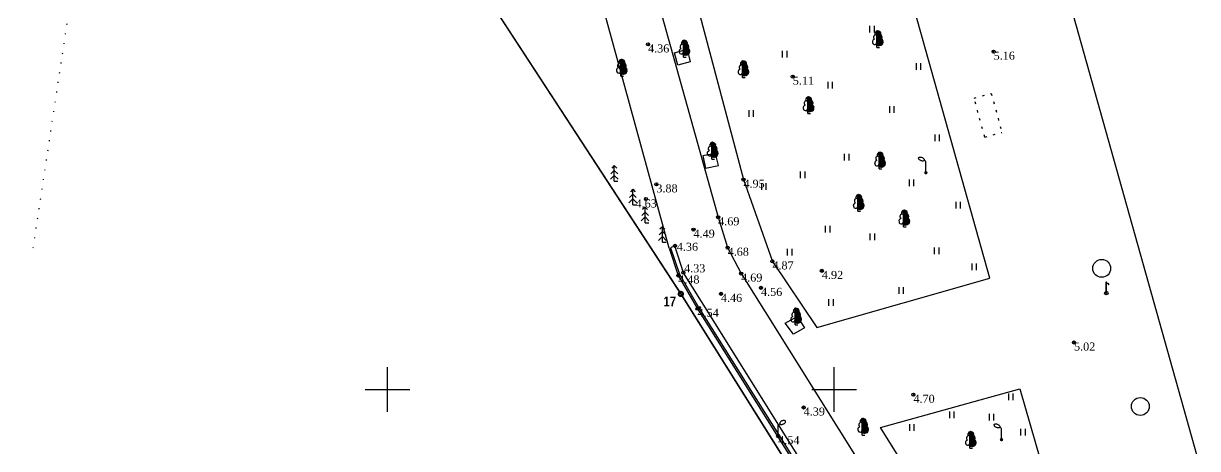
# Model space of a CAD drawing. Header units: millimetres. Extents: x 598805 to 599216, y 1190821 to 1191401.
# Drawn here: x 598909.2 to 599040.7, y 1191043.4 to 1191091 of the extents above; entities that cross this region are included whole.
import ezdxf
from ezdxf.enums import TextEntityAlignment as Align

# ---------------------------------------------------------------- set-up
doc = ezdxf.new("R2010")
doc.units = ezdxf.units.MM
doc.header["$PDMODE"] = 32
doc.header["$PDSIZE"] = 0.35
for name, pattern in [('1BANCONG_54', [0.55, 0, -0.5, 0.05]), ('CHAMCHAM', [0.48, 0.13, -0.35]), ('GACH2', [3, 2, -1])]:
    doc.linetypes.add(name, pattern=pattern)
for name, color, linetype in [('BE CHIM', 62, 'GACH2'), ('DANDUNG', 7, 'Continuous'), ('diem', 2, 'Continuous'), ('Docao', 22, 'Continuous'), ('DUONG NHUA', 221, 'Continuous'), ('GHICHU', 2, 'Continuous'), ('hl', 5, 'Continuous'), ('K_THUCVAT', 3, 'Continuous'), ('MUONG DAT', 170, 'MUONG_DAT'), ('NHA KIEN CO', 1, 'Continuous'), ('NUT', 2, 'Continuous'), ('RANH', 7, 'Continuous'), ('RANH THUC VAT', 3, 'RANH_THUC_VAT'), ('TUONG XAY', 51, 'TUONG_XAY_GACH_DA_NTL_THUAN_1')]:
    doc.layers.add(name, color=color, linetype=linetype)
doc.styles.add('TIMES', font='times.ttf')
doc.styles.add('TIMESNEWROMAN', font='times.ttf', dxfattribs={"width": 0.9})
doc.styles.add('VHELVCB', font='')
doc.styles.get('VHELVCB').set_extended_font_data('VNI-Helve-Condense', bold=True)
doc.linetypes.add('MUONG_DAT', pattern='A,0.75,[130,ltypeshp.shx,S=0.25,R=0,X=0,Y=0.25],0.75', length=1.5)
doc.linetypes.add('RANH_THUC_VAT', pattern='A,0,[133,ltypeshp.shx,S=0.1,R=0,X=-0.1,Y=0],-1.2', length=1.2)
doc.linetypes.add('TUONG_XAY_GACH_DA_NTL_THUAN_1', pattern='A,0.85,[130,ltypeshp.shx,S=0.25,R=0,X=0,Y=0.25],0.2,[130,ltypeshp.shx,S=0.25,R=0,X=0,Y=0.25],0.1,[130,ltypeshp.shx,S=0.1,R=90,X=-0.2,Y=0.5],0.85', length=2)

# ---------------------------------------------------------------- blocks, each defined once
blk = doc.blocks.new('CAY LA RONG LON')
for p, q in [((-0.64, 2.66), (-0.71, 2.57)), ((-0.44, 2.81), (-0.64, 2.66)), ((-0.43, 3.26), (-0.46, 3.16)), ((-0.46, 3.16), (-0.43, 3.03)), ((-0.26, 2.87), (-0.44, 2.81)), ((-0.38, 3.35), (-0.43, 3.26)), ((-0.43, 3.03), (-0.36, 2.94)), ((-0.28, 3.42), (-0.38, 3.35)), ((-0.36, 2.94), (-0.26, 2.87)), ((-0.15, 3.48), (-0.28, 3.42)), ((0, 3.5), (-0.15, 3.48)), ((0, 0), (0, 3.5)), ((0, 0), (0, 3.5)), ((0, 3.5), (0.15, 3.48)), ((0.15, 3.48), (0.28, 3.42)), ((0.36, 2.94), (0.26, 2.87)), ((0.26, 2.87), (0.44, 2.81)), ((0.28, 3.42), (0.38, 3.35)), ((0.43, 3.03), (0.36, 2.94)), ((0.38, 3.35), (0.43, 3.26)), ((0.43, 3.26), (0.46, 3.16)), ((0.46, 3.16), (0.43, 3.03)), ((0.44, 2.81), (0.64, 2.66)), ((0.64, 2.66), (0.71, 2.57)), ((-0.92, 1.6), (-1, 1.39)), ((-1, 1.39), (-0.99, 1.14)), ((-0.99, 1.14), (-0.92, 0.93)), ((-0.8, 1.71), (-0.92, 1.6)), ((-0.92, 0.93), (-0.79, 0.77)), ((-0.69, 1.79), (-0.8, 1.71)), ((-0.79, 0.77), (-0.59, 0.7)), ((-0.71, 2.57), (-0.77, 2.36)), ((-0.77, 2.36), (-0.77, 2.22)), ((-0.77, 2.22), (-0.68, 2)), ((-0.59, 1.84), (-0.69, 1.79)), ((-0.68, 2), (-0.59, 1.84)), ((-0.59, 0.7), (-0.36, 0.69)), ((-0.36, 0.69), (-0.18, 0.77)), ((-0.18, 0.77), (0, 0.85)), ((0.18, 0.77), (0, 0.85)), ((0, 0), (0.6, 0)), ((0.36, 0.69), (0.18, 0.77)), ((0.59, 0.7), (0.36, 0.69)), ((0.68, 2), (0.59, 1.84)), ((0.59, 1.84), (0.69, 1.79)), ((0.79, 0.77), (0.59, 0.7)), ((0.77, 2.22), (0.68, 2)), ((0.69, 1.79), (0.8, 1.71)), ((0.71, 2.57), (0.77, 2.36)), ((0.77, 2.36), (0.77, 2.22)), ((0.92, 0.93), (0.79, 0.77)), ((0.8, 1.71), (0.92, 1.6)), ((0.92, 1.6), (1, 1.39)), ((0.99, 1.14), (0.92, 0.93)), ((1, 1.39), (0.99, 1.14))]:
    blk.add_line(p, q)
at = {"color": 0}
for p, q in [((0, 3.46), (0.03, 3.5)), ((0, 3.34), (0.14, 3.48)), ((0.43, 3.03), (0, 3.46)), ((0, 3.22), (0.23, 3.44)), ((0, 3.09), (0.31, 3.4)), ((0, 2.97), (0.38, 3.35)), ((0.38, 2.96), (0, 3.34)), ((0, 2.85), (0.42, 3.27)), ((0.31, 2.91), (0, 3.22)), ((0, 2.72), (0.45, 3.17)), ((0.77, 2.32), (0, 3.09)), ((0.77, 2.2), (0, 2.97)), ((0, 2.6), (0.27, 2.87)), ((0.73, 2.12), (0, 2.85)), ((0, 2.47), (0.36, 2.84)), ((0, 2.35), (0.45, 2.8)), ((0, 2.23), (0.52, 2.75)), ((0.69, 2.03), (0, 2.72)), ((0, 2.1), (0.59, 2.7)), ((0, 1.98), (0.66, 2.64)), ((0.45, 3.14), (0.1, 3.49)), ((0.3, 2.9), (0.42, 3.02)), ((0.39, 3.32), (0.33, 3.38)), ((0.73, 2.48), (0.39, 2.82)), ((0.65, 1.95), (0, 2.6)), ((0, 1.86), (0.71, 2.56)), ((0, 1.73), (0.74, 2.47)), ((0.61, 1.87), (0, 2.47)), ((0, 1.61), (0.77, 2.38)), ((1, 1.35), (0, 2.35)), ((0, 1.48), (0.77, 2.26)), ((0.99, 1.24), (0, 2.23)), ((0.98, 1.12), (0, 2.1)), ((0, 1.36), (0.71, 2.07)), ((0.95, 1.03), (0, 1.98)), ((0.92, 0.93), (0, 1.86)), ((0, 1.24), (0.6, 1.84)), ((0, 1.11), (0.68, 1.79)), ((0, 0.99), (0.75, 1.74)), ((0.87, 0.86), (0, 1.73)), ((0, 0.87), (0.82, 1.69)), ((0.81, 0.8), (0, 1.61)), ((0.73, 0.75), (0, 1.48)), ((0.64, 0.72), (0, 1.36)), ((0.54, 0.7), (0, 1.24)), ((0.42, 0.69), (0, 1.11)), ((0.25, 0.74), (0, 0.99)), ((0.03, 0.83), (0, 0.87)), ((0.07, 0.82), (0.89, 1.63)), ((0.16, 0.78), (0.94, 1.56)), ((0.24, 0.74), (0.97, 1.47)), ((0.33, 0.7), (1, 1.37)), ((0.45, 0.69), (0.99, 1.24)), ((0.58, 0.7), (0.97, 1.1)), ((0.95, 1.53), (0.68, 1.79)), ((0.76, 0.76), (0.88, 0.88))]:
    blk.add_line(p, q, dxfattribs=at)
for p in [(0.15, 3.48), (0.26, 2.87), (0.28, 3.42), (0.36, 2.94), (0.38, 3.35), (0.43, 3.26), (0.43, 3.03), (0.44, 2.81), (0.46, 3.16), (0.64, 2.66), (0.18, 0.77), (0.36, 0.69), (0.59, 1.84), (0.59, 0.7), (0.68, 2), (0.69, 1.79), (0.71, 2.57), (0.77, 2.36), (0.77, 2.22), (0.79, 0.77), (0.8, 1.71), (0.92, 1.6), (0.92, 0.93), (0.99, 1.14), (1, 1.39)]:
    blk.add_point(p)
at = {"layer": 'NUT', "style": 'TIMESNEWROMAN', "width": 0.9}
blk.add_attdef('DK', text='', height=1.5, dxfattribs=at).set_placement((0.05, -2.63), align=Align.CENTER)
blk = doc.blocks.new('VCOTDEN')
blk.add_line((0, 0), (0, 2.43))
at = {"flags": 128}
blk.add_lwpolyline([(0, 2.43), (0.04, 2.54), (0.12, 2.65), (0.23, 2.73), (0.35, 2.77)], dxfattribs=at)
blk.add_lwpolyline([(1.62, 3.36, 0.165067), (1.53, 3.46, 0.105723), (1.32, 3.52, 0.068875), (1.1, 3.5, 0.055065), (0.83, 3.41, 0.055065), (0.58, 3.26, 0.068875), (0.43, 3.1, 0.105723), (0.34, 2.91, 0.165067), (0.35, 2.77, 0.165067), (0.45, 2.67, 0.105723), (0.65, 2.62, 0.068875), (0.88, 2.63, 0.055065), (1.15, 2.73, 0.055065), (1.39, 2.87, 0.068875), (1.55, 3.04, 0.105723), (1.64, 3.23, 0.165067)], format="xyb", close=True, dxfattribs=at)
at = {"const_width": 0.371}
blk.add_lwpolyline([(-0.19, 0, 1), (0.19, 0, 1)], format="xyb", close=True, dxfattribs=at)
blk = doc.blocks.new('COTHAP')
at = {"layer": 'K_THUCVAT'}
for points in [[(603950.27, 1193196.2), (603950.27, 1193195.45)], [(603950.77, 1193196.2), (603950.77, 1193195.45)]]:
    blk.add_lwpolyline(points, dxfattribs=at)

msp = doc.modelspace()

# ---------------------------------------------------------------- linework, layer by layer
at = {"layer": 'BE CHIM', "color": 6, "linetype": 'CHAMCHAM', "ltscale": 2, "elevation": 6.34}
for points in [[(599016.86, 1191078.24), (599015.66, 1191082.61), (599017.57, 1191083.15), (599018.78, 1191078.78)], [(599016.86, 1191078.24), (599018.78, 1191078.78)]]:
    msp.add_lwpolyline(points, dxfattribs=at)
at = {"layer": 'diem'}
for p in [(598979.16, 1191088.63, 4.36), (599017.85, 1191087.82, 5.16), (598995.36, 1191085.02, 5.11), (598980.09, 1191072.96, 3.88), (598989.84, 1191073.49, 4.95), (598978.92, 1191071.31, 4.57), (598987.01, 1191069.27, 4.69), (598984.25, 1191067.89, 4.49), (598982.17, 1191066.08, 4.36), (598988.07, 1191065.87, 4.68), (598993.08, 1191064.33, 4.87), (598998.62, 1191063.27, 4.92), (598982.54, 1191062.76, 4.48), (598983.12, 1191063.06, 4.33), (598989.58, 1191062.97, 4.68), (598987.32, 1191060.7, 4.46), (598991.81, 1191061.37, 4.56), (598984.7, 1191059.03, 4.54), (598984.85, 1191059.12, 4.34), (599026.85, 1191055.25, 5.16), (599008.87, 1191049.4, 4.7), (598996.58, 1191047.97, 4.39), (598993.73, 1191044.76, 4.54)]:
    msp.add_point(p, dxfattribs=at)
at = {"layer": 'Docao', "color": 0}
for points in [[(599030.43, 1191060.79), (599030.43, 1191062.04)], [(599030.43, 1191062.04), (599030.48, 1191062.04)], [(599030.43, 1191060.79), (599030.48, 1191060.79)], [(599030.48, 1191061.94), (599030.48, 1191062.04)], [(599030.48, 1191061.94), (599030.65, 1191061.88), (599030.75, 1191061.74)], [(599030.48, 1191060.79), (599030.48, 1191061.9)], [(599030.48, 1191061.9), (599030.62, 1191061.84), (599030.72, 1191061.71), (599030.75, 1191061.74)]]:
    msp.add_lwpolyline(points, dxfattribs=at)
msp.add_circle((599030.46, 1191060.79), 0.2, dxfattribs=at)
at = {"layer": 'DUONG NHUA'}
for points, elevation in [([(598977.23, 1191104.32), (598987.01, 1191069.27), (598988.07, 1191065.87), (598989.58, 1191062.97)], 4.63), ([(598981.54, 1191065.81), (598971.49, 1191102.47)], 4.48), ([(598981.54, 1191065.81), (598982.54, 1191062.76)], 4.48), ([(598982.54, 1191062.76), (598984.7, 1191059.03), (599000.29, 1191034.16)], 4.48), ([(598989.58, 1191062.97), (599005.89, 1191036.92)], 4.63)]:
    msp.add_lwpolyline(points, dxfattribs=dict(at, elevation=elevation))
at = {"layer": 'GHICHU', "color": 6, "lineweight": 13, "const_width": 0.484, "flags": 128}
msp.add_lwpolyline([(598982.72, 1191060.69, 1), (598982.94, 1191060.69, 1)], format="xyb", close=True, dxfattribs=at)
at = {"layer": 'hl'}
for p, q in [((598950, 1191047.5), (598950, 1191052.5)), ((599000, 1191047.5), (599000, 1191052.5)), ((598947.5, 1191050), (598952.5, 1191050)), ((598997.5, 1191050), (599002.5, 1191050))]:
    msp.add_line(p, q, dxfattribs=at)
at = {"layer": 'K_THUCVAT'}
for points, elevation in [([(598975.38, 1191073.96), (598974.94, 1191073.54)], 5.63), ([(598975.38, 1191074.51), (598975, 1191074.13)], 5.63), ([(598975.38, 1191075.06), (598975.1, 1191074.79)], 5.63), ([(598975.38, 1191073.31), (598975.38, 1191075.06)], 5.63), ([(598975.38, 1191075.06), (598975.65, 1191074.79)], 5.63), ([(598975.38, 1191074.51), (598975.76, 1191074.13)], 5.63), ([(598975.38, 1191073.96), (598975.82, 1191073.54)], 5.63), ([(598975.38, 1191073.31), (598975.78, 1191073.31)], 5.63), ([(598977.45, 1191071.32), (598977.01, 1191070.89)], 4.7), ([(598977.45, 1191071.87), (598977.07, 1191071.49)], 4.7), ([(598977.45, 1191072.42), (598977.18, 1191072.14)], 4.7), ([(598977.45, 1191070.67), (598977.45, 1191072.42)], 4.7), ([(598977.45, 1191072.42), (598977.72, 1191072.14)], 4.7), ([(598977.45, 1191071.87), (598977.83, 1191071.49)], 4.7), ([(598977.45, 1191071.32), (598977.89, 1191070.89)], 4.7), ([(598977.45, 1191070.67), (598977.85, 1191070.67)], 4.7), ([(598978.83, 1191070.41), (598978.55, 1191070.14)], 4.58), ([(598978.83, 1191068.66), (598978.83, 1191070.41)], 4.58), ([(598978.83, 1191070.41), (598979.1, 1191070.14)], 4.58), ([(598978.83, 1191069.31), (598978.39, 1191068.89)], 4.58), ([(598978.83, 1191069.86), (598978.45, 1191069.48)], 4.58), ([(598978.83, 1191069.86), (598979.21, 1191069.48)], 4.58), ([(598978.83, 1191069.31), (598979.26, 1191068.89)], 4.58), ([(598978.83, 1191068.66), (598979.23, 1191068.66)], 4.58), ([(598980.77, 1191067.67), (598980.39, 1191067.29)], 4.58), ([(598980.77, 1191068.22), (598980.49, 1191067.95)], 4.58), ([(598980.77, 1191066.47), (598980.77, 1191068.22)], 4.58), ([(598980.77, 1191068.22), (598981.04, 1191067.95)], 4.58), ([(598980.77, 1191067.67), (598981.15, 1191067.29)], 4.58), ([(598980.77, 1191067.12), (598980.33, 1191066.69)], 4.58), ([(598980.77, 1191067.12), (598981.2, 1191066.69)], 4.58), ([(598980.77, 1191066.47), (598981.17, 1191066.47)], 4.58)]:
    msp.add_lwpolyline(points, dxfattribs=dict(at, elevation=elevation))
at = {"layer": 'MUONG DAT', "ltscale": 0.5, "elevation": 4.52}
msp.add_lwpolyline([(599063.02, 1190946.03), (599062.95, 1190946.05), (599058.16, 1190948.81), (599053.72, 1190952.34), (599048.43, 1190959.32), (599019.1, 1191005.5), (599018.36, 1191006.63), (599000.9, 1191034.64), (598985.14, 1191059.83), (598983.12, 1191063.06), (598982.17, 1191066.08), (598981.66, 1191065.85), (598982.69, 1191062.91), (598984.85, 1191059.12), (599000.42, 1191034.4), (599017.97, 1191006.36), (599048.07, 1190958.94), (599053.41, 1190952.08), (599057.89, 1190948.41), (599062.93, 1190945.63)], dxfattribs=at)
at = {"layer": 'NHA KIEN CO', "color": 6, "elevation": 5.02}
msp.add_lwpolyline([(599101.84, 1191121.17), (599135.96, 1190999.75), (599058.72, 1190978.06), (599024.67, 1191099.47), (599101.84, 1191121.16)], dxfattribs=at)
at = {"layer": 'NHA KIEN CO', "color": 6}
for centre in [(599029.95, 1191063.55, 7.26), (599034.27, 1191048.09, 6.53)]:
    msp.add_circle(centre, 1, dxfattribs=at)
at = {"layer": 'RANH', "color": 1, "const_width": 0.18}
msp.add_lwpolyline([(599080.39, 1191199.23), (598847.89, 1191233.65), (598827.64, 1191236.69), (598823.52, 1191198.45), (598831.69, 1191197.57), (598851.83, 1191193.58), (598863.4, 1191189.82), (598872.3, 1191185.72), (598877.69, 1191183.09), (598884.68, 1191179.48), (598891.98, 1191175.13), (598898.52, 1191170.77), (598905.36, 1191165.76), (598911.46, 1191160.81), (598919.58, 1191153.1), (598927.28, 1191144.17), (598930.1, 1191140.58), (598936.86, 1191131.07), (598941.27, 1191124.37), (598945.21, 1191118.38), (598982.83, 1191060.69), (599036.14, 1190975.61)], dxfattribs=at)
at = {"layer": 'RANH', "color": 20, "linetype": '1BANCONG_54', "ltscale": 2}
msp.add_lwpolyline([(598910.33, 1191065.84), (598919.8, 1191128.58), (598932.36, 1191211.74), (598933.17, 1191217.12), (598937.72, 1191220.48), (599105.17, 1191195.2), (599111.46, 1191189.63), (599177.51, 1190955.18)], dxfattribs=at)
at = {"layer": 'RANH THUC VAT', "ltscale": 0.5}
for points, elevation in [([(598989.84, 1191073.49), (598993.08, 1191064.33), (598998.04, 1191056.92), (599017.41, 1191062.44), (599003.44, 1191112.34)], 4.88), ([(598981.18, 1191106.11), (598989.84, 1191073.49)], 4.88), ([(598982.13, 1191087.7), (598983.53, 1191088.11), (598983.88, 1191086.69), (598982.51, 1191086.29), (598982.13, 1191087.7)], 4.81), ([(598985.3, 1191076.16), (598985.6, 1191074.79), (598987.05, 1191075.07), (598986.72, 1191076.4), (598985.3, 1191076.16)], 4.9), ([(598994.52, 1191057.4), (598995.86, 1191058.16), (598996.68, 1191056.9), (598995.43, 1191056.18), (598994.52, 1191057.4)], 4.83), ([(599005.2, 1191045.72), (599020.79, 1191050.06), (599028.68, 1191022.63), (599020.91, 1191020.52), (599005.2, 1191045.72)], 4.93)]:
    msp.add_lwpolyline(points, dxfattribs=dict(at, elevation=elevation))
at = {"layer": 'TUONG XAY'}
msp.add_lwpolyline([(598823.52, 1191198.45), (598831.69, 1191197.57), (598851.83, 1191193.58), (598863.4, 1191189.82), (598872.3, 1191185.72), (598877.69, 1191183.09), (598884.68, 1191179.48), (598891.98, 1191175.13), (598898.52, 1191170.77), (598905.36, 1191165.76), (598911.46, 1191160.81), (598919.58, 1191153.1), (598927.28, 1191144.17), (598930.1, 1191140.58), (598936.86, 1191131.07), (598941.27, 1191124.37), (598945.21, 1191118.38), (598982.83, 1191060.69), (599036.14, 1190975.6)], dxfattribs=at)

# ---------------------------------------------------------------- block references
at = {"layer": 'BE CHIM', "color": 6, "linetype": 'ByBlock'}
for p in [(-4946.3, -2105.49), (-4956.08, -2108.3), (-4941.11, -2109.66), (-4950.99, -2111.77), (-4959.84, -2114.93), (-4944.08, -2114.47), (-4939.02, -2117.64), (-4949.15, -2119.83), (-4954.07, -2121.8), (-4958.42, -2123.12), (-4941.89, -2122.71), (-4936.66, -2125.19), (-4951.27, -2127.89), (-4946.27, -2128.75), (-4955.53, -2130.47), (-4939.07, -2130.31), (-4934.87, -2132.11), (-4943.04, -2134.74), (-4950.9, -2136.09), (-4930.76, -2146.67), (-4937.38, -2148.66), (-4932.93, -2148.94), (-4941.85, -2150.08), (-4929.4, -2150.6)]:
    msp.add_blockref('COTHAP', p, dxfattribs=at)
at = {"layer": 'DANDUNG', "yscale": 0.5, "zscale": 0.5}
for p, xscale in [((599010.26, 1191074.26, 6.74), -0.5), ((598993.73, 1191044.76, 4.54), 0.5), ((599018.73, 1191044.38, 5.24), -0.5)]:
    msp.add_blockref('VCOTDEN', p, dxfattribs=dict(at, xscale=xscale))
at = {"layer": 'K_THUCVAT', "xscale": 0.5, "yscale": 0.5, "zscale": 0.5}
for p in [(599004.78, 1191088.28, 6.95), (598983.13, 1191087.22), (598976.12, 1191085.08, 6.31), (598989.74, 1191084.92, 5.07), (598997.03, 1191080.89, 5.13), (598986.29, 1191075.79), (599005.03, 1191074.69, 6.93), (599002.64, 1191069.94, 7.47), (599007.75, 1191068.2, 7.03), (598995.64, 1191057.22), (599003.14, 1191044.88, 4.92), (599015.19, 1191043.4, 5.26)]:
    msp.add_blockref('CAY LA RONG LON', p, dxfattribs=at)

# ---------------------------------------------------------------- texts
at = {"layer": 'Docao', "color": 0, "style": 'TIMES'}
for s, p in [('4.36', (598979.16, 1191088.63, 4.36)), ('5.16', (599017.85, 1191087.82, 5.16)), ('5.11', (598995.36, 1191085.02, 5.11)), ('3.88', (598980.09, 1191072.96, 3.88)), ('4.95', (598989.84, 1191073.49, 4.95)), ('4.63', (598977.76, 1191071.27, 4.63)), ('4.69', (598987.01, 1191069.27, 4.69)), ('4.49', (598984.25, 1191067.89, 4.49)), ('4.36', (598982.38, 1191066.42, 4.36)), ('4.68', (598988.07, 1191065.87, 4.68)), ('4.33', (598983.2, 1191064.01, 4.33)), ('4.87', (598993.08, 1191064.33, 4.87)), ('4.48', (598982.54, 1191062.76, 4.48)), ('4.69', (598989.58, 1191062.97, 4.68)), ('4.92', (598998.62, 1191063.27, 4.92)), ('4.56', (598991.81, 1191061.37, 4.56)), ('4.46', (598987.32, 1191060.7, 4.46)), ('4.54', (598984.7, 1191059.03, 4.54)), ('5.02', (599026.85, 1191055.25, 5.16)), ('4.70', (599008.87, 1191049.4, 4.7)), ('4.39', (598996.58, 1191047.97, 4.39)), ('4.54', (598993.73, 1191044.76, 4.54))]:
    msp.add_text(s, height=0.9, dxfattribs=at).set_placement(p, align=Align.TOP_LEFT)
at = {"layer": 'GHICHU', "color": 6, "ltscale": 0.2, "style": 'VHELVCB'}
msp.add_text('17', height=1.1, dxfattribs=at).set_placement((598981.59, 1191059.85), align=Align.MIDDLE)

doc.saveas('drawing.dxf')
